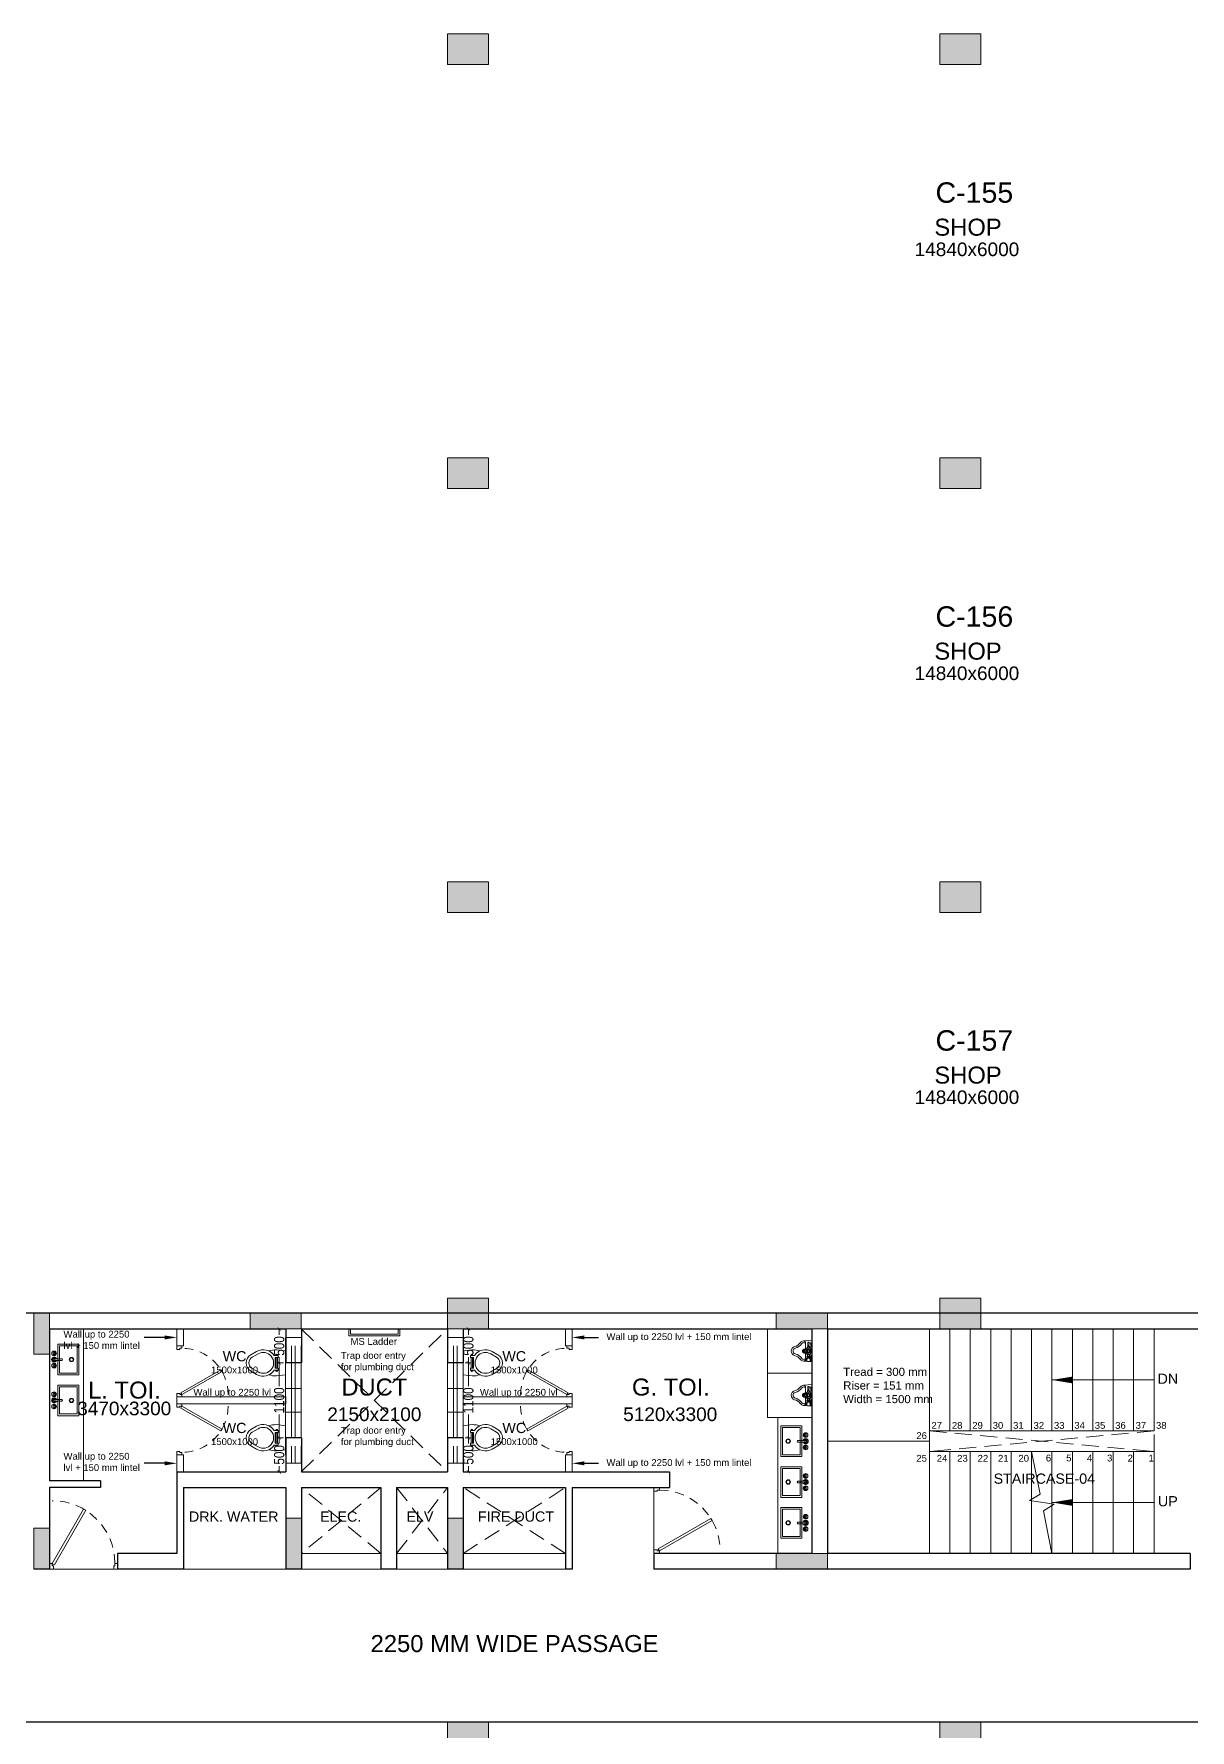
# Model space of a CAD drawing. Header units: metres. Extents: x 9819 to 10514, y 4405 to 4599.
# Drawn here: x 10019.01 to 10036, y 4549.44 to 4574.36 of the extents above; entities that cross this region are included whole.
import ezdxf
from ezdxf import colors
from ezdxf.entities.mleader import LeaderData, LeaderLine
from ezdxf.enums import TextEntityAlignment as Align
from ezdxf.math import Vec2, Vec3

# ---------------------------------------------------------------- set-up
doc = ezdxf.new("R2010")
doc.units = ezdxf.units.M
doc.header["$MEASUREMENT"] = 0
doc.header["$PDMODE"] = 35
doc.header["$PDSIZE"] = 0.3
doc.linetypes.add('DASHED2', pattern=[0.375, 0.25, -0.125])
doc.linetypes.add('HIDDEN', pattern=[0.375, 0.25, -0.125])
doc.layers.add('A_COL. NO', color=4, linetype='Continuous')
for name, color, linetype, lineweight in [('A_DIM (INT)', 8, 'Continuous', 5), ('A_DOOR-WIN', 23, 'Continuous', 9), ('A_DOTTED', 8, 'HIDDEN', 0), ('A_FURN', 43, 'Continuous', 9), ('A_GLAZE', 140, 'Continuous', 5), ('A_MS', 15, 'Continuous', 9), ('A_PLUMBING FIXTURES', 8, 'Continuous', 15), ('A_SHOP NO.', 113, 'Continuous', 5), ('A_SILL 0.09', 9, 'Continuous', 9), ('A_STAIRS', 21, 'Continuous', 9), ('A_TEXT', 7, 'Continuous', 5), ('A_WALL', 7, 'Continuous', 30), ('COLUMN-FINAL', 210, 'Continuous', 20), ('Doorline', 251, 'DASHED2', 13)]:
    doc.layers.add(name, color=color, linetype=linetype, lineweight=lineweight)
doc.layers.get('A_COL. NO').off()
doc.styles.add('A', font='ARIALN.TTF')
doc.styles.get("Standard").update_dxf_attribs({"font": 'arial.ttf'})
doc.dimstyles.new('DIM IN MM', dxfattribs={"dimtxt": 0.18, "dimasz": 0.075, "dimexe": 0.05, "dimexo": 0.05, "dimgap": 0.05, "dimtad": 0, "dimdec": 0, "dimlfac": 1000, "dimzin": 3, "dimdsep": 46, "dimtxsty": 'A', "dimblk1": 'ARCHTICK', "dimblk2": 'ARCHTICK', "dimsah": 1, "dimcen": 0, "dimclrd": 256, "dimclre": 256, "dimclrt": 256, "dimadec": 0, "dimazin": 0, "dimtfac": 1, "dimtdec": 0, "dimtofl": 0, "dimtmove": 1, "dimatfit": 3, "dimfxl": 1, "dimtolj": 1, "dimtzin": 0, "dimlwd": -1, "dimlwe": -1, "dimarcsym": 0})
doc.dimstyles.new('DIM IN MM SMALL', dxfattribs={"dimtxt": 0.15, "dimasz": 0.05, "dimexe": 0.03, "dimexo": 0.03, "dimgap": 0.03, "dimtad": 0, "dimdec": 0, "dimlfac": 1000, "dimzin": 3, "dimdsep": 46, "dimtxsty": 'A', "dimblk": 'ARCHTICK', "dimcen": 0, "dimclrd": 256, "dimclre": 256, "dimclrt": 256, "dimadec": 0, "dimazin": 0, "dimtfac": 1, "dimtdec": 0, "dimtofl": 0, "dimtmove": 1, "dimatfit": 3, "dimfxl": 1, "dimtolj": 1, "dimtzin": 0, "dimlwd": -1, "dimlwe": -1, "dimarcsym": 0})

# ---------------------------------------------------------------- blocks, each defined once
blk = doc.blocks.new('Typical shops Gr.')
at = {"layer": 'A_TEXT'}
for s, height, p in [('SHOP', 0.25, (22.837, -2.855)), ('14840x6000', 0.2, (22.821, -3.155))]:
    blk.add_text(s, height=height, dxfattribs=at).set_placement(p, align=Align.CENTER)
blk = doc.blocks.new('_ARCHTICK')
at = {"color": 0, "linetype": 'ByBlock', "const_width": 0.15}
blk.add_lwpolyline([(-0.5, -0.5), (0.5, 0.5)], dxfattribs=at)
blk = doc.blocks.new('D-900')
at = {"layer": 'A_DOOR-WIN'}
for points in [[(0.45, 0.794), (0.035, 0.075), (0.063, 0.059), (0.478, 0.778)], [(0, 0.075), (0, 0), (0.05, 0), (0.05, 0.043), (0.035, 0.043), (0.035, 0.075)], [(0.9, 0.075), (0.9, 0), (0.85, 0), (0.85, 0.043), (0.865, 0.043), (0.865, 0.075)]]:
    blk.add_lwpolyline(points, close=True, dxfattribs=at)
at = {"layer": 'Doorline', "ltscale": 0.5}
blk.add_arc((0.035, 0.075), 0.83, 0, 90, dxfattribs=at)
blk = doc.blocks.new('6P-BAMBI-flat-18')
at = {"ltscale": 0.5}
for p, q in [((0, 0.143), (0, 0.159)), ((0, 0.159), (0.123, 0.149)), ((0, 0.143), (0, 0.117)), ((0, -0.159), (0, 0.117)), ((0.006, 0.147), (0.023, 0.147)), ((0.006, 0.147), (0.006, 0.113)), ((0.006, 0.113), (0.023, 0.113)), ((0.008, 0.13), (0.021, 0.13)), ((0.014, 0.113), (0.014, 0.059)), ((0.023, 0.15), (0.023, 0.11)), ((0.023, 0.15), (0.025, 0.15)), ((0.023, 0.11), (0.028, 0.11)), ((0.025, 0.15), (0.025, 0.11)), ((0.071, 0.088), (0.026, 0.088)), ((0.026, 0.074), (0.026, 0.088)), ((0.071, 0.074), (0.026, 0.074)), ((0.026, 0.05), (0.026, 0.041)), ((0.026, 0.05), (0.07, 0.05)), ((0.028, 0.12), (0.028, 0.103)), ((0.028, 0.088), (0.028, 0.103)), ((0.028, 0.103), (0.069, 0.103)), ((0.033, 0.05), (0.033, 0.074)), ((0.048, 0.076), (0.048, 0.086)), ((0.064, 0.05), (0.064, 0.074)), ((0.068, 0.088), (0.068, 0.103)), ((0.069, 0.12), (0.069, 0.103)), ((0.069, 0.11), (0.08, 0.11)), ((0.07, 0.05), (0.07, 0.041)), ((0.071, 0.15), (0.08, 0.15)), ((0.071, 0.15), (0.071, 0.11)), ((0.071, 0.074), (0.071, 0.088)), ((0.08, 0.15), (0.08, 0.11)), ((0.086, 0.148), (0.08, 0.149)), ((0.08, 0.147), (0.09, 0.147)), ((0.08, 0.113), (0.09, 0.113)), ((0.082, 0.13), (0.088, 0.13)), ((0.09, 0.147), (0.09, 0.113)), ((0.09, 0.021), (0.09, 0.116)), ((0, -0.159), (0.123, -0.149)), ((0.014, -0.115), (0.014, -0.059)), ((0.027, -0.042), (0.027, -0.045)), ((0.037, -0.045), (0.027, -0.045)), ((0.033, -0.045), (0.033, -0.063)), ((0.033, -0.063), (0.035, -0.065)), ((0.063, -0.063), (0.033, -0.063)), ((0.061, -0.065), (0.035, -0.065)), ((0.039, -0.126), (0.041, -0.069)), ((0.039, -0.126), (0.041, -0.128)), ((0.039, -0.126), (0.057, -0.126)), ((0.041, -0.069), (0.055, -0.069)), ((0.041, -0.128), (0.055, -0.128)), ((0.057, -0.126), (0.055, -0.069)), ((0.057, -0.126), (0.055, -0.128)), ((0.059, -0.045), (0.069, -0.045)), ((0.063, -0.063), (0.061, -0.065)), ((0.063, -0.045), (0.063, -0.063)), ((0.069, -0.042), (0.069, -0.045)), ((0.09, -0.116), (0.09, -0.021))]:
    blk.add_line(p, q, dxfattribs=at)
blk.add_lwpolyline([(0.032, -0.009), (0.048, -0.018), (0.064, -0.009), (0.064, 0.009), (0.048, 0.018), (0.032, 0.009)], close=True)
for centre, radius in [((0.048, 0), 0.0469), ((0.048, 0), 0.03), ((0.048, 0), 0.029), ((0.048, 0), 0.019), ((0.048, 0), 0.016), ((0.105, 0.018), 0.004), ((0.105, 0), 0.004), ((0.118, 0.013), 0.004), ((0.123, 0), 0.004), ((0.105, -0.018), 0.004), ((0.118, -0.013), 0.004)]:
    blk.add_circle(centre, radius, dxfattribs=at)
for centre, radius, start, end in [((0.028, 0.138), 0.0223, 157.5879, 202.4121), ((0.028, 0.121), 0.0223, 157.5879, 202.4121), ((0.028, 0.059), 0.014, 180, 261.7868), ((0.001, 0.138), 0.0223, 337.5879, 22.4121), ((0.001, 0.121), 0.0223, 337.5879, 22.4121), ((0.048, 0.103), 0.0519, 63.7158, 116.2842), ((0.037, 0.059), 0.0295, 67.5879, 112.4121), ((0.037, 0.103), 0.0295, 247.5879, 292.4121), ((0.043, 0.02), 0.0304, 97.8129, 124.2621), ((0.059, 0.059), 0.0295, 67.5879, 112.4121), ((0.059, 0.103), 0.0295, 247.5879, 292.4121), ((0.053, 0.02), 0.0304, 55.7379, 82.1871), ((0.102, 0.138), 0.0223, 157.5879, 202.4121), ((0.102, 0.121), 0.0223, 157.5879, 202.4121), ((0.159, 0.11), 0.0773, 171.3259, 171.3813), ((0.068, 0.138), 0.0223, 337.5879, 22.4121), ((0.068, 0.121), 0.0223, 337.5879, 22.4121), ((0.124, 0.115), 0.0341, 91.4853, 177.6343), ((0.1, 0.119), 0.0185, 116.9779, 124.4727), ((0.119, 0.095), 0.0293, 29.0945, 168.479), ((0.105, 0), 0.03, 240, 120), ((0.105, 0), 0.025, 233.1301, 126.8699), ((0.092, 0.013), 0.004, 295.9057, 96.1735), ((0.118, 0.095), 0.0538, 31.6584, 84.8116), ((0.295, 0.223), 0.189, 217.0065, 254.7999), ((0.297, 0.227), 0.168, 217.9141, 254.9362), ((0.232, 0), 0.043, 0, 71.887), ((0.232, 0), 0.068, 0, 71.887), ((0.028, -0.059), 0.014, 94.096, 180), ((0.022, -0.115), 0.008, 180, 270), ((0.038, -0.018), 0.0275, 247.5879, 267.8858), ((0.046, -0.064), 0.00754, 193.7683, 230.2425), ((0.05, -0.064), 0.00754, 309.7575, 346.2317), ((0.059, -0.018), 0.0275, 272.1142, 292.4121), ((0.119, -0.095), 0.0293, 191.521, 330.9055), ((0.124, -0.115), 0.0341, 182.3657, 268.5147), ((0.092, -0.013), 0.004, 263.8265, 64.0943), ((0.118, -0.095), 0.0538, 275.1884, 328.3416), ((0.295, -0.223), 0.189, 105.2001, 142.9935), ((0.297, -0.227), 0.168, 105.0638, 142.0859), ((0.232, 0), 0.043, 288.113, 0), ((0.232, 0), 0.068, 288.113, 0)]:
    blk.add_arc(centre, radius, start, end, dxfattribs=at)
blk = doc.blocks.new('S7-flat-32')
at = {"ltscale": 0.5}
for p, q in [((5388.851, -19005.32), (5388.851, -19004.87)), ((5388.851, -19004.87), (5389.16, -19004.87)), ((5388.851, -19005.32), (5388.851, -19004.87)), ((5388.851, -19004.87), (5389.16, -19004.87)), ((5388.876, -19005.295), (5388.876, -19004.895)), ((5388.876, -19004.895), (5389.135, -19004.895)), ((5388.876, -19005.295), (5388.876, -19004.895)), ((5388.876, -19004.895), (5389.135, -19004.895)), ((5389.135, -19004.895), (5389.135, -19005.295)), ((5389.135, -19004.895), (5389.135, -19005.295)), ((5389.16, -19004.87), (5389.16, -19005.32)), ((5389.16, -19004.87), (5389.16, -19005.32)), ((5389.203, -19005.001), (5389.196, -19005.001)), ((5389.203, -19005.001), (5389.196, -19005.001)), ((5389.203, -19005.008), (5389.196, -19005.008)), ((5389.203, -19005.008), (5389.196, -19005.008)), ((5389.212, -19004.993), (5389.212, -19004.986)), ((5389.212, -19004.993), (5389.212, -19004.986)), ((5389.212, -19005.017), (5389.212, -19005.023)), ((5389.212, -19005.017), (5389.212, -19005.023)), ((5389.218, -19004.992), (5389.218, -19004.986)), ((5389.218, -19004.992), (5389.218, -19004.986)), ((5389.218, -19005.016), (5389.218, -19005.023)), ((5389.218, -19005.016), (5389.218, -19005.023)), ((5389.135, -19005.295), (5388.876, -19005.295)), ((5389.135, -19005.295), (5388.876, -19005.295)), ((5389.194, -19005.083), (5389.103, -19005.083)), ((5389.194, -19005.083), (5389.103, -19005.083)), ((5389.103, -19005.108), (5389.194, -19005.108)), ((5389.103, -19005.108), (5389.194, -19005.108)), ((5389.203, -19005.183), (5389.196, -19005.183)), ((5389.203, -19005.183), (5389.196, -19005.183)), ((5389.203, -19005.189), (5389.196, -19005.189)), ((5389.203, -19005.189), (5389.196, -19005.189)), ((5389.212, -19005.174), (5389.212, -19005.167)), ((5389.212, -19005.174), (5389.212, -19005.167)), ((5389.212, -19005.198), (5389.212, -19005.205)), ((5389.212, -19005.198), (5389.212, -19005.205)), ((5389.218, -19005.174), (5389.218, -19005.167)), ((5389.218, -19005.174), (5389.218, -19005.167)), ((5389.218, -19005.198), (5389.218, -19005.205)), ((5389.218, -19005.198), (5389.218, -19005.205)), ((5389.16, -19005.32), (5388.851, -19005.32)), ((5389.16, -19005.32), (5388.851, -19005.32))]:
    blk.add_line(p, q, dxfattribs=at)
for centre, radius in [((5388.959, -19005.095), 0.0326), ((5388.959, -19005.095), 0.0326), ((5389.215, -19005.005), 0.0344), ((5389.215, -19005.005), 0.0344), ((5389.19, -19005.005), 0.00699), ((5389.19, -19005.005), 0.00699), ((5389.215, -19005.005), 0.0125), ((5389.215, -19005.005), 0.0125), ((5389.215, -19004.98), 0.00699), ((5389.215, -19004.98), 0.00699), ((5389.215, -19005.03), 0.00699), ((5389.215, -19005.03), 0.00699), ((5388.959, -19005.095), 0.025), ((5388.959, -19005.095), 0.025), ((5389.215, -19005.186), 0.0344), ((5389.215, -19005.186), 0.0344), ((5389.19, -19005.186), 0.00699), ((5389.19, -19005.186), 0.00699), ((5389.215, -19005.095), 0.0125), ((5389.215, -19005.095), 0.0125), ((5389.215, -19005.186), 0.0125), ((5389.215, -19005.186), 0.0125), ((5389.215, -19005.161), 0.00699), ((5389.215, -19005.161), 0.00699), ((5389.215, -19005.211), 0.00699), ((5389.215, -19005.211), 0.00699)]:
    blk.add_circle(centre, radius, dxfattribs=at)
for centre, radius, start, end in [((5389.215, -19005.095), 0.0375, 199.6514, 160.3603), ((5389.215, -19005.095), 0.0375, 199.6514, 160.3603), ((5389.215, -19005.005), 0.025, 106.2342, 163.9047), ((5389.215, -19005.005), 0.025, 106.2342, 163.9047), ((5389.215, -19005.005), 0.025, 196.12, 254.0884), ((5389.215, -19005.005), 0.025, 196.12, 254.0884), ((5389.103, -19005.095), 0.0125, 90, 270), ((5389.103, -19005.095), 0.0125, 90, 270), ((5389.215, -19005.186), 0.025, 106.4413, 164.0789), ((5389.215, -19005.186), 0.025, 106.4413, 164.0789), ((5389.215, -19005.186), 0.025, 195.2407, 254.2093), ((5389.215, -19005.186), 0.025, 195.2407, 254.2093), ((5389.215, -19005.095), 0.025, 210.3431, 149.7554), ((5389.215, -19005.095), 0.025, 210.3431, 149.7554)]:
    blk.add_arc(centre, radius, start, end, dxfattribs=at)
blk = doc.blocks.new('D 750')
at = {"layer": 'A_DOOR-WIN'}
for points in [[(-0.372, 0.665), (-0.035, 0.075), (-0.063, 0.059), (-0.4, 0.649)], [(-0.75, 0.075), (-0.75, 0), (-0.7, 0), (-0.7, 0.043), (-0.715, 0.043), (-0.715, 0.075)], [(0, 0.075), (0, 0), (-0.05, 0), (-0.05, 0.043), (-0.035, 0.043), (-0.035, 0.075)]]:
    blk.add_lwpolyline(points, close=True, dxfattribs=at)
at = {"layer": 'Doorline', "ltscale": 0.5}
blk.add_arc((-0.035, 0.075), 0.68, 90, 180, dxfattribs=at)
blk = doc.blocks.new('S6-flat-17')
for points in [[(-5389.254, -19005.94), (-5389.254, -19006.294), (-5389.12, -19006.308, 0.073039), (-5389.008, -19006.292, -0.137864), (-5389.088, -19006.223), (-5389.114, -19006.223), (-5389.114, -19006.228), (-5389.111, -19006.228, -1), (-5389.139, -19006.228), (-5389.136, -19006.228), (-5389.136, -19006.223), (-5389.147, -19006.223), (-5389.147, -19006.195), (-5389.136, -19006.195), (-5389.136, -19006.038), (-5389.147, -19006.038), (-5389.147, -19006.01), (-5389.136, -19006.01), (-5389.136, -19006.004), (-5389.139, -19006.004, -1), (-5389.111, -19006.004), (-5389.114, -19006.004), (-5389.114, -19006.01), (-5389.088, -19006.01, -0.137864), (-5389.008, -19005.941, 0.073039), (-5389.12, -19005.924)], [(-5389.088, -19006.01), (-5389.147, -19006.01), (-5389.147, -19006.038), (-5389.103, -19006.038), (-5389.103, -19006.195), (-5389.147, -19006.195), (-5389.147, -19006.223), (-5389.088, -19006.223, 0.397822), (-5388.828, -19006.285), (-5388.744, -19006.237, 0.57735), (-5388.744, -19005.996), (-5388.828, -19005.948, 0.397822)], [(-5389.139, -19006.004), (-5389.136, -19006.004), (-5389.111, -19006.004, 1)], [(-5388.849, -19006.249), (-5388.765, -19006.201, 0.57735), (-5388.765, -19006.032), (-5388.849, -19005.984, 1.732051)], [(-5389.139, -19006.228, 1), (-5389.111, -19006.228), (-5389.114, -19006.228)]]:
    blk.add_lwpolyline(points, format="xyb", close=True)
blk.add_lwpolyline([(-5389.136, -19006.038), (-5389.136, -19006.195), (-5389.114, -19006.195), (-5389.114, -19006.038)], close=True)
blk = doc.blocks.new('*D440')
at = {"layer": 'A_DIM (INT)', "transparency": 16777216}
for p, q in [((10022.681, 4555.334), (10022.588, 4555.334)), ((10022.618, 4555.334), (10022.618, 4555.25)), ((10022.681, 4554.834), (10022.588, 4554.834)), ((10022.618, 4554.834), (10022.618, 4554.919))]:
    blk.add_line(p, q, dxfattribs=at)
at = {"layer": 'Defpoints', "color": 0, "transparency": 16777216}
for p in [(10022.711, 4555.334), (10022.618, 4554.834), (10022.711, 4554.834)]:
    blk.add_point(p, dxfattribs=at)
at = {"layer": 'A_DIM (INT)', "transparency": 16777216, "xscale": 0.05, "yscale": 0.05, "zscale": 0.05}
for p, rotation in [((10022.618, 4555.334), 90), ((10022.618, 4554.834), 270)]:
    blk.add_blockref('_ARCHTICK', p, dxfattribs=dict(at, rotation=rotation))
at = {"layer": 'A_DIM (INT)', "transparency": 16777216, "insert": (10022.618, 4555.084), "char_height": 0.15, "attachment_point": 5, "rotation": 90, "style": 'A'}
blk.add_mtext('\\A1;500', dxfattribs=at)
blk = doc.blocks.new('*D441')
at = {"layer": 'A_DIM (INT)', "transparency": 16777216}
for p, q in [((10022.681, 4553.734), (10022.588, 4553.734)), ((10022.618, 4553.734), (10022.618, 4553.65)), ((10022.618, 4553.234), (10022.618, 4553.319)), ((10022.681, 4553.234), (10022.588, 4553.234))]:
    blk.add_line(p, q, dxfattribs=at)
at = {"layer": 'Defpoints', "color": 0, "transparency": 16777216}
for p in [(10022.618, 4553.734), (10022.711, 4553.734), (10022.711, 4553.234)]:
    blk.add_point(p, dxfattribs=at)
at = {"layer": 'A_DIM (INT)', "transparency": 16777216, "xscale": 0.05, "yscale": 0.05, "zscale": 0.05}
for p, rotation in [((10022.618, 4553.734), 90), ((10022.618, 4553.234), 270)]:
    blk.add_blockref('_ARCHTICK', p, dxfattribs=dict(at, rotation=rotation))
at = {"layer": 'A_DIM (INT)', "transparency": 16777216, "insert": (10022.618, 4553.484), "char_height": 0.15, "attachment_point": 5, "rotation": 90, "style": 'A'}
blk.add_mtext('\\A1;500', dxfattribs=at)
blk = doc.blocks.new('*D442')
at = {"layer": 'A_DIM (INT)', "transparency": 16777216}
for p, q in [((10025.351, 4553.734), (10025.428, 4553.734)), ((10025.398, 4553.734), (10025.398, 4553.65)), ((10025.398, 4553.234), (10025.398, 4553.319)), ((10025.351, 4553.234), (10025.428, 4553.234))]:
    blk.add_line(p, q, dxfattribs=at)
at = {"layer": 'Defpoints', "color": 0, "transparency": 16777216}
for p in [(10025.321, 4553.734), (10025.398, 4553.734), (10025.321, 4553.234)]:
    blk.add_point(p, dxfattribs=at)
at = {"layer": 'A_DIM (INT)', "transparency": 16777216, "xscale": 0.05, "yscale": 0.05, "zscale": 0.05}
for p, rotation in [((10025.398, 4553.734), 90), ((10025.398, 4553.234), 270)]:
    blk.add_blockref('_ARCHTICK', p, dxfattribs=dict(at, rotation=rotation))
at = {"layer": 'A_DIM (INT)', "transparency": 16777216, "insert": (10025.398, 4553.484), "char_height": 0.15, "attachment_point": 5, "rotation": 90, "style": 'A'}
blk.add_mtext('\\A1;500', dxfattribs=at)
blk = doc.blocks.new('*D443')
at = {"layer": 'A_DIM (INT)', "transparency": 16777216}
for p, q in [((10025.351, 4555.334), (10025.428, 4555.334)), ((10025.398, 4555.334), (10025.398, 4555.25)), ((10025.351, 4554.834), (10025.428, 4554.834)), ((10025.398, 4554.834), (10025.398, 4554.919))]:
    blk.add_line(p, q, dxfattribs=at)
at = {"layer": 'Defpoints', "color": 0, "transparency": 16777216}
for p in [(10025.321, 4555.334), (10025.321, 4554.834), (10025.398, 4554.834)]:
    blk.add_point(p, dxfattribs=at)
at = {"layer": 'A_DIM (INT)', "transparency": 16777216, "xscale": 0.05, "yscale": 0.05, "zscale": 0.05}
for p, rotation in [((10025.398, 4555.334), 90), ((10025.398, 4554.834), 270)]:
    blk.add_blockref('_ARCHTICK', p, dxfattribs=dict(at, rotation=rotation))
at = {"layer": 'A_DIM (INT)', "transparency": 16777216, "insert": (10025.398, 4555.084), "char_height": 0.15, "attachment_point": 5, "rotation": 90, "style": 'A'}
blk.add_mtext('\\A1;500', dxfattribs=at)
blk = doc.blocks.new('*D444')
at = {"layer": 'A_DIM (INT)', "transparency": 16777216}
for p, q in [((10025.351, 4554.834), (10025.428, 4554.834)), ((10025.398, 4554.834), (10025.398, 4554.492)), ((10025.398, 4553.734), (10025.398, 4554.077)), ((10025.351, 4553.734), (10025.428, 4553.734))]:
    blk.add_line(p, q, dxfattribs=at)
at = {"layer": 'Defpoints', "color": 0, "transparency": 16777216}
for p in [(10025.321, 4554.834), (10025.321, 4553.734), (10025.398, 4553.734)]:
    blk.add_point(p, dxfattribs=at)
at = {"layer": 'A_DIM (INT)', "transparency": 16777216, "xscale": 0.05, "yscale": 0.05, "zscale": 0.05}
for p, rotation in [((10025.398, 4554.834), 90), ((10025.398, 4553.734), 270)]:
    blk.add_blockref('_ARCHTICK', p, dxfattribs=dict(at, rotation=rotation))
at = {"layer": 'A_DIM (INT)', "transparency": 16777216, "insert": (10025.398, 4554.284), "char_height": 0.15, "attachment_point": 5, "rotation": 90, "style": 'A'}
blk.add_mtext('\\A1;1100', dxfattribs=at)
blk = doc.blocks.new('*D445')
at = {"layer": 'A_DIM (INT)', "transparency": 16777216}
for p, q in [((10022.681, 4554.834), (10022.588, 4554.834)), ((10022.618, 4554.834), (10022.618, 4554.492)), ((10022.618, 4553.734), (10022.618, 4554.077)), ((10022.681, 4553.734), (10022.588, 4553.734))]:
    blk.add_line(p, q, dxfattribs=at)
at = {"layer": 'Defpoints', "color": 0, "transparency": 16777216}
for p in [(10022.618, 4554.834), (10022.711, 4554.834), (10022.711, 4553.734)]:
    blk.add_point(p, dxfattribs=at)
at = {"layer": 'A_DIM (INT)', "transparency": 16777216, "xscale": 0.05, "yscale": 0.05, "zscale": 0.05}
for p, rotation in [((10022.618, 4554.834), 90), ((10022.618, 4553.734), 270)]:
    blk.add_blockref('_ARCHTICK', p, dxfattribs=dict(at, rotation=rotation))
at = {"layer": 'A_DIM (INT)', "transparency": 16777216, "insert": (10022.618, 4554.284), "char_height": 0.15, "attachment_point": 5, "rotation": 90, "style": 'A'}
blk.add_mtext('\\A1;1100', dxfattribs=at)
blk = doc.blocks.new('Wing C Columns')
at = {"layer": 'COLUMN-FINAL'}
for color, points in [(3, [(15.44, -12.35), (15.44, -12.8), (14.84, -12.8), (14.84, -12.35)]), (3, [(22.675, -12.35), (22.675, -12.8), (22.075, -12.8), (22.075, -12.35)]), (3, [(15.44, -18.58), (15.44, -19.03), (14.84, -19.03), (14.84, -18.58)]), (3, [(22.675, -18.58), (22.675, -19.03), (22.075, -19.03), (22.075, -18.58)]), (3, [(15.44, -24.81), (15.44, -25.26), (14.84, -25.26), (14.84, -24.81)]), (3, [(22.675, -24.81), (22.675, -25.26), (22.075, -25.26), (22.075, -24.81)]), (3, [(15.44, -30.93), (15.44, -31.38), (14.84, -31.38), (14.84, -30.93)]), (1, [(22.675, -30.93), (22.675, -31.38), (22.075, -31.38), (22.075, -30.93)]), (3, [(15.44, -37.16), (15.44, -37.61), (14.84, -37.61), (14.84, -37.16)]), (1, [(22.675, -37.16), (22.675, -37.61), (22.075, -37.61), (22.075, -37.16)])]:
    blk.add_hatch(color=color, dxfattribs=at).paths.add_polyline_path(points)
h = blk.add_hatch(color=190, dxfattribs=at)
h.dxf.hatch_style = 1
h.paths.add_polyline_path([(8.99, -31.75), (8.76, -31.75), (8.76, -31.15), (8.99, -31.15)])
h = blk.add_hatch(color=86, dxfattribs=at)
h.dxf.hatch_style = 1
h.paths.add_polyline_path([(11.938, -31.378), (11.938, -31.148), (12.688, -31.148), (12.688, -31.378)])
h = blk.add_hatch(color=30, dxfattribs=at)
h.dxf.hatch_style = 1
h.paths.add_polyline_path([(20.42, -31.15), (20.42, -31.38), (19.67, -31.38), (19.67, -31.15)])
h = blk.add_hatch(color=190, dxfattribs=at)
h.dxf.hatch_style = 1
h.paths.add_polyline_path([(8.99, -34.91), (8.76, -34.91), (8.76, -34.31), (8.99, -34.31)])
h = blk.add_hatch(color=86, dxfattribs=at)
h.dxf.hatch_style = 1
h.paths.add_polyline_path([(12.69, -34.91), (12.46, -34.91), (12.46, -34.16), (12.69, -34.16)])
h = blk.add_hatch(color=11, dxfattribs=at)
h.dxf.hatch_style = 1
h.paths.add_polyline_path([(15.07, -34.91), (14.84, -34.91), (14.84, -34.16), (15.07, -34.16)])
h = blk.add_hatch(color=30, dxfattribs=at)
h.dxf.hatch_style = 1
h.paths.add_polyline_path([(20.42, -34.68), (20.42, -34.91), (19.67, -34.91), (19.67, -34.68)])
at = {"layer": 'COLUMN-FINAL', "color": 3}
for points in [[(15.44, -12.35), (15.44, -12.8), (14.84, -12.8), (14.84, -12.35)], [(22.675, -12.35), (22.675, -12.8), (22.075, -12.8), (22.075, -12.35)], [(15.44, -18.58), (15.44, -19.03), (14.84, -19.03), (14.84, -18.58)], [(22.675, -18.58), (22.675, -19.03), (22.075, -19.03), (22.075, -18.58)], [(15.44, -24.81), (15.44, -25.26), (14.84, -25.26), (14.84, -24.81)], [(22.675, -24.81), (22.675, -25.26), (22.075, -25.26), (22.075, -24.81)], [(15.44, -30.93), (15.44, -31.38), (14.84, -31.38), (14.84, -30.93)], [(15.44, -37.16), (15.44, -37.61), (14.84, -37.61), (14.84, -37.16)]]:
    blk.add_lwpolyline(points, close=True, dxfattribs=at)
at = {"layer": 'COLUMN-FINAL', "color": 190}
for points in [[(8.99, -31.75), (8.76, -31.75), (8.76, -31.15), (8.99, -31.15)], [(8.99, -34.91), (8.76, -34.91), (8.76, -34.31), (8.99, -34.31)]]:
    blk.add_lwpolyline(points, close=True, dxfattribs=at)
at = {"layer": 'COLUMN-FINAL', "color": 86}
for points in [[(11.938, -31.378), (11.938, -31.148), (12.688, -31.148), (12.688, -31.378)], [(12.69, -34.91), (12.46, -34.91), (12.46, -34.16), (12.69, -34.16)]]:
    blk.add_lwpolyline(points, close=True, dxfattribs=at)
at = {"layer": 'COLUMN-FINAL', "color": 30}
for points in [[(20.42, -31.15), (20.42, -31.38), (19.67, -31.38), (19.67, -31.15)], [(20.42, -34.68), (20.42, -34.91), (19.67, -34.91), (19.67, -34.68)]]:
    blk.add_lwpolyline(points, close=True, dxfattribs=at)
at = {"layer": 'COLUMN-FINAL', "color": 1}
for points in [[(22.675, -30.93), (22.675, -31.38), (22.075, -31.38), (22.075, -30.93)], [(22.675, -37.16), (22.675, -37.61), (22.075, -37.61), (22.075, -37.16)]]:
    blk.add_lwpolyline(points, close=True, dxfattribs=at)
at = {"layer": 'COLUMN-FINAL', "color": 11}
blk.add_lwpolyline([(15.07, -34.91), (14.84, -34.91), (14.84, -34.16), (15.07, -34.16)], close=True, dxfattribs=at)
blk = doc.blocks.new('WING-C REVISED COLU.')
blk.add_blockref('Wing C Columns', (5452.425, -8729.918))

msp = doc.modelspace()

# ---------------------------------------------------------------- linework, layer by layer
at = {"layer": 'A_DOTTED'}
for p, q in [((10022.9409, 4555.3344), (10025.0909, 4553.2344)), ((10022.9409, 4553.2344), (10025.0909, 4555.3344)), ((10035.4734, 4553.8344), (10032.1734, 4553.5344)), ((10032.1734, 4553.8344), (10035.4734, 4553.5344)), ((10035.4734, 4553.5344), (10035.4734, 4553.8344)), ((10024.1134, 4553.0044), (10022.9434, 4552.0344)), ((10024.1134, 4552.0344), (10022.9434, 4553.0044)), ((10024.3434, 4553.0044), (10025.0934, 4552.0344)), ((10024.3434, 4552.0344), (10025.0934, 4553.0044)), ((10026.8234, 4552.0344), (10025.3234, 4553.0044)), ((10025.3234, 4552.0344), (10026.8234, 4553.0044))]:
    msp.add_line(p, q, dxfattribs=at)
at = {"layer": 'A_FURN', "linetype": 'DASHED2'}
for p, q in [((10022.8009, 4554.4594), (10022.8009, 4555.2094)), ((10022.8509, 4554.4594), (10022.8509, 4555.2094)), ((10025.1809, 4554.4594), (10025.1809, 4555.2094)), ((10025.2309, 4554.4594), (10025.2309, 4555.2094)), ((10022.8009, 4553.3594), (10022.8009, 4554.1094)), ((10022.8509, 4553.3594), (10022.8509, 4554.1094)), ((10025.1809, 4553.3594), (10025.1809, 4554.1094)), ((10025.2309, 4553.3594), (10025.2309, 4554.1094))]:
    msp.add_line(p, q, dxfattribs=at)
at = {"layer": 'A_GLAZE'}
for p, q in [((10022.8009, 4553.7344), (10022.8009, 4554.8344)), ((10022.8509, 4553.7344), (10022.8509, 4554.8344)), ((10025.1809, 4553.7344), (10025.1809, 4554.8344)), ((10025.2309, 4553.7344), (10025.2309, 4554.8344))]:
    msp.add_line(p, q, dxfattribs=at)
at = {"layer": 'A_MS'}
msp.add_lwpolyline([(10023.6659, 4555.3344), (10023.6659, 4555.2594), (10024.3659, 4555.2594), (10024.3659, 4555.3344), (10024.3909, 4555.3344), (10024.3909, 4555.2344), (10023.6409, 4555.2344), (10023.6409, 4555.3344)], close=True, dxfattribs=at)
at = {"layer": 'A_PLUMBING FIXTURES', "ltscale": 0.5}
msp.add_line((10019.7434, 4555.3344), (10019.7434, 4553.1044), dxfattribs=at)
at = {"layer": 'A_PLUMBING FIXTURES'}
msp.add_line((10029.9434, 4554.0344), (10029.9434, 4552.0344), dxfattribs=at)
for points in [[(10030.4434, 4555.3344), (10029.7934, 4555.3344), (10029.7934, 4554.6844), (10030.4434, 4554.6844)], [(10030.4434, 4554.6844), (10029.7934, 4554.6844), (10029.7934, 4554.0344), (10030.4434, 4554.0344)]]:
    msp.add_lwpolyline(points, close=True, dxfattribs=at)
at = {"layer": 'A_SILL 0.09'}
for p, q in [((10022.7109, 4554.8344), (10022.7109, 4553.7344)), ((10022.9409, 4553.7344), (10022.9409, 4554.8344)), ((10025.0909, 4553.7344), (10025.0909, 4554.8344)), ((10025.3209, 4554.8344), (10025.3209, 4553.7344)), ((10028.1234, 4552.0344), (10028.1234, 4553.0044)), ((10020.2434, 4551.8044), (10019.2434, 4551.8044)), ((10022.7134, 4551.8044), (10021.2134, 4551.8044)), ((10024.1134, 4552.0344), (10022.9434, 4552.0344)), ((10024.1134, 4551.8044), (10022.9434, 4551.8044)), ((10025.0934, 4552.0344), (10024.3434, 4552.0344)), ((10025.0934, 4551.8044), (10024.3434, 4551.8044)), ((10026.8234, 4552.0344), (10025.3234, 4552.0344)), ((10026.8234, 4551.8044), (10025.3234, 4551.8044))]:
    msp.add_line(p, q, dxfattribs=at)
at = {"layer": 'A_SILL 0.09', "linetype": 'DASHED2'}
for points in [[(10022.7109, 4555.2094), (10022.7109, 4554.4594), (10022.9409, 4554.4594), (10022.9409, 4555.2094)], [(10025.3209, 4554.4594), (10025.3209, 4555.2094), (10025.0909, 4555.2094), (10025.0909, 4554.4594)], [(10022.7109, 4554.1094), (10022.7109, 4553.3594), (10022.9409, 4553.3594), (10022.9409, 4554.1094)], [(10025.3209, 4553.3594), (10025.3209, 4554.1094), (10025.0909, 4554.1094), (10025.0909, 4553.3594)]]:
    msp.add_lwpolyline(points, close=True, dxfattribs=at)
at = {"layer": 'A_STAIRS'}
for p, q in [((10032.1734, 4553.8344), (10032.1734, 4555.3344)), ((10032.4734, 4553.8344), (10032.4734, 4555.3344)), ((10032.7734, 4553.8344), (10032.7734, 4555.3344)), ((10033.0734, 4553.8344), (10033.0734, 4555.3344)), ((10033.3734, 4553.8344), (10033.3734, 4555.3344)), ((10033.6734, 4553.8344), (10033.6734, 4555.3344)), ((10033.9734, 4553.8344), (10033.9734, 4555.3344)), ((10034.2734, 4553.8344), (10034.2734, 4555.3344)), ((10034.5734, 4553.8344), (10034.5734, 4555.3344)), ((10034.8734, 4553.8344), (10034.8734, 4555.3344)), ((10035.1734, 4553.8344), (10035.1734, 4555.3344)), ((10035.4734, 4553.8344), (10035.4734, 4555.3344)), ((10032.1734, 4553.8344), (10032.1734, 4553.5344)), ((10032.1734, 4553.8344), (10035.4734, 4553.8344)), ((10032.1734, 4553.6844), (10030.6734, 4553.6844)), ((10032.1734, 4553.5344), (10035.4734, 4553.5344)), ((10032.1734, 4553.5344), (10032.1734, 4552.0344)), ((10032.4734, 4553.5344), (10032.4734, 4552.0344)), ((10032.7734, 4553.5344), (10032.7734, 4552.0344)), ((10033.0734, 4553.5344), (10033.0734, 4552.0344)), ((10033.3734, 4553.5344), (10033.3734, 4552.0344)), ((10033.6734, 4553.5344), (10033.6734, 4552.0344)), ((10033.9734, 4553.5344), (10033.9734, 4552.0344)), ((10034.2734, 4553.5344), (10034.2734, 4552.0344)), ((10034.5734, 4553.5344), (10034.5734, 4552.0344)), ((10034.8734, 4553.5344), (10034.8734, 4552.0344)), ((10035.1734, 4553.5344), (10035.1734, 4552.0344)), ((10035.4734, 4553.5344), (10035.4734, 4552.0344))]:
    msp.add_line(p, q, dxfattribs=at)
at = {"layer": 'A_STAIRS', "linetype": 'Continuous'}
msp.add_lwpolyline([(10033.6734, 4553.5344), (10033.7988, 4552.907), (10033.6427, 4552.8121), (10034.004, 4552.7568), (10033.8479, 4552.6619), (10033.9734, 4552.0344)], dxfattribs=at)
at = {"layer": 'A_WALL'}
for p, q in [((10039.9334, 4555.5644), (10010.4834, 4555.5644)), ((10019.2434, 4555.3344), (10022.7134, 4555.3344)), ((10019.2434, 4555.3344), (10019.2434, 4553.1044)), ((10022.7134, 4555.3344), (10022.7134, 4554.8344)), ((10022.9434, 4555.3344), (10025.0934, 4555.3344)), ((10022.9434, 4555.3344), (10022.9434, 4554.8344)), ((10025.0934, 4555.3344), (10025.0934, 4554.8344)), ((10025.3234, 4555.3344), (10030.4434, 4555.3344)), ((10025.3234, 4555.3344), (10025.3234, 4554.8344)), ((10030.4434, 4555.3344), (10030.4434, 4552.0344)), ((10030.6734, 4555.3344), (10037.2034, 4555.3344)), ((10030.6734, 4555.3344), (10030.6734, 4552.0344)), ((10022.9434, 4554.8344), (10022.7134, 4554.8344)), ((10025.3234, 4554.8344), (10025.0934, 4554.8344)), ((10022.7134, 4553.7344), (10022.7134, 4553.2344)), ((10022.9434, 4553.7344), (10022.7134, 4553.7344)), ((10022.9434, 4553.7344), (10022.9434, 4553.2344)), ((10025.0934, 4553.7344), (10025.0934, 4553.2344)), ((10025.3234, 4553.7344), (10025.0934, 4553.7344)), ((10025.3234, 4553.7344), (10025.3234, 4553.2344)), ((10019.9934, 4553.1044), (10019.2434, 4553.1044)), ((10019.9934, 4553.1044), (10019.9934, 4553.0044)), ((10021.1134, 4553.2344), (10022.7134, 4553.2344)), ((10021.1134, 4553.2344), (10021.1134, 4552.0344)), ((10022.9434, 4553.2344), (10025.0934, 4553.2344)), ((10025.3234, 4553.2344), (10028.3534, 4553.2344)), ((10028.3534, 4553.2344), (10028.3534, 4553.0044)), ((10019.2434, 4553.0044), (10019.2434, 4551.8044)), ((10019.9934, 4553.0044), (10019.2434, 4553.0044)), ((10021.2134, 4553.0044), (10022.7134, 4553.0044)), ((10021.2134, 4553.0044), (10021.2134, 4551.8044)), ((10022.7134, 4553.0044), (10022.7134, 4551.8044)), ((10022.9434, 4553.0044), (10024.1134, 4553.0044)), ((10022.9434, 4553.0044), (10022.9434, 4551.8044)), ((10024.1134, 4553.0044), (10024.1134, 4551.8044)), ((10024.3434, 4553.0044), (10025.0934, 4553.0044)), ((10024.3434, 4553.0044), (10024.3434, 4551.8044)), ((10025.0934, 4553.0044), (10025.0934, 4551.8044)), ((10025.3234, 4553.0044), (10026.8234, 4553.0044)), ((10025.3234, 4553.0044), (10025.3234, 4551.8044)), ((10026.8234, 4553.0044), (10026.8234, 4551.8044)), ((10026.9234, 4553.0044), (10028.3534, 4553.0044)), ((10026.9234, 4553.0044), (10026.9234, 4551.8044)), ((10019.2434, 4551.8044), (10019.0134, 4551.8044)), ((10021.1134, 4552.0344), (10020.2434, 4552.0344)), ((10020.2434, 4552.0344), (10020.2434, 4551.8044)), ((10021.2134, 4551.8044), (10020.2434, 4551.8044)), ((10022.9434, 4551.8044), (10022.7134, 4551.8044)), ((10024.3434, 4551.8044), (10024.1134, 4551.8044)), ((10025.3234, 4551.8044), (10025.0934, 4551.8044)), ((10026.9234, 4551.8044), (10026.8234, 4551.8044)), ((10030.4434, 4552.0344), (10028.1234, 4552.0344)), ((10028.1234, 4552.0344), (10028.1234, 4551.8044)), ((10036.0034, 4551.8044), (10028.1234, 4551.8044)), ((10036.0034, 4552.0344), (10030.6734, 4552.0344)), ((10036.0034, 4552.0344), (10036.0034, 4551.8044)), ((10040.5134, 4549.5544), (10009.9034, 4549.5544))]:
    msp.add_line(p, q, dxfattribs=at)
at = {"layer": 'A_WALL', "lineweight": 20}
for points in [[(10021.1134, 4555.0844), (10021.1134, 4555.3344), (10021.2134, 4555.3344), (10021.2134, 4555.0844)], [(10026.9234, 4555.0844), (10026.9234, 4555.3344), (10026.8234, 4555.3344), (10026.8234, 4555.0844)], [(10022.7134, 4554.3344), (10022.7134, 4554.2344), (10021.1134, 4554.2344), (10021.1134, 4554.3344)], [(10025.3234, 4554.3344), (10025.3234, 4554.2344), (10026.9234, 4554.2344), (10026.9234, 4554.3344)], [(10021.1134, 4553.4844), (10021.1134, 4553.2344), (10021.2134, 4553.2344), (10021.2134, 4553.4844)], [(10026.9234, 4553.4844), (10026.9234, 4553.2344), (10026.8234, 4553.2344), (10026.8234, 4553.4844)]]:
    msp.add_lwpolyline(points, close=True, dxfattribs=at)

# ---------------------------------------------------------------- block references
at = {"layer": 'A_COL. NO'}
msp.add_blockref('WING-C REVISED COLU.', (4557.8281, 13316.6323), dxfattribs=at)
at = {"layer": 'A_DOOR-WIN'}
for p, rotation in [((10021.1134, 4554.3344), 270), ((10026.9209, 4554.2344), 90.00000000000001)]:
    msp.add_blockref('D 750', p, dxfattribs=dict(at, rotation=rotation))
at = {"layer": 'A_DOOR-WIN', "xscale": -1}
for p, rotation in [((10026.9209, 4554.3344), 90), ((10021.1134, 4554.2344), 270)]:
    msp.add_blockref('D 750', p, dxfattribs=dict(at, rotation=rotation))
at = {"layer": 'A_DOOR-WIN', "xscale": 1.111111111037728, "yscale": 1.111111111037728, "zscale": 1.111111111037728}
msp.add_blockref('D-900', (10019.2434, 4551.8044), dxfattribs=at)
at = {"layer": 'A_DOOR-WIN', "xscale": -1.077777777727252, "yscale": 1.077777777727252, "zscale": 1.077777777727252, "rotation": 270}
msp.add_blockref('D-900', (10028.1234, 4552.0344), dxfattribs=at)
at = {"layer": 'A_PLUMBING FIXTURES', "ltscale": 0.5}
for name, p, rotation in [('S7-flat-32', (15408.1051, -14450.3297), 179.9987345913262), ('S6-flat-17', (15414.7845, 23560.892), 359.9993672955499), ('6P-BAMBI-flat-18', (10030.4434, 4555.0094), 179.9993672955496), ('S7-flat-32', (15408.1051, -14450.9297), 179.9987345913262), ('6P-BAMBI-flat-18', (10030.4434, 4554.3594), 179.9993672955496), ('S6-flat-17', (15414.7845, 23559.792), 359.9993672955499), ('S7-flat-32', (4641.5584, 23558.8986), 359.9987345913262), ('S7-flat-32', (4641.5584, 23558.2986), 359.9987345913262), ('S7-flat-32', (4641.5584, 23557.6986), 359.9987345913262)]:
    msp.add_blockref(name, p, dxfattribs=dict(at, rotation=rotation))
at = {"layer": 'A_PLUMBING FIXTURES', "ltscale": 0.5, "xscale": -1, "rotation": 0.0006327044501919231}
for p in [(4633.2474, 23560.892), (4633.2474, 23559.792)]:
    msp.add_blockref('S6-flat-17', p, dxfattribs=at)
at = {"layer": 'A_WALL'}
for p in [(10009.9034, 4574.2544), (10009.9034, 4568.0244), (10009.9034, 4561.7944)]:
    msp.add_blockref('Typical shops Gr.', p, dxfattribs=at)

# ---------------------------------------------------------------- texts
at = {"layer": 'A_FURN', "char_height": 0.1, "attachment_point": 1}
for insert in [(10023.5238, 4554.9943), (10023.5238, 4553.8943)]:
    msp.add_mtext_dynamic_manual_height_columns('Trap door entry for plumbing duct', width=1.11234, gutter_width=2.2347, heights=[0], dxfattribs=dict(at, insert=insert))
at = {"layer": 'A_MS', "insert": (10023.6657, 4555.2001), "char_height": 0.1, "attachment_point": 1}
msp.add_mtext_dynamic_manual_height_columns('MS Ladder', width=0.731806, gutter_width=2.2347, heights=[0], dxfattribs=at)
at = {"layer": 'A_SHOP NO.'}
for s, p in [('C-155', (10032.8339, 4571.8835)), ('C-156', (10032.8339, 4565.6535)), ('C-157', (10032.8339, 4559.4235))]:
    msp.add_text(s, height=0.3, dxfattribs=at).set_placement(p, align=Align.CENTER)
at = {"layer": 'A_STAIRS'}
for s, p in [('26', (10032.1363, 4553.7169)), ('27', (10032.3581, 4553.8669)), ('28', (10032.6581, 4553.8669)), ('29', (10032.9581, 4553.8669)), ('30', (10033.2581, 4553.8669)), ('31', (10033.5581, 4553.8669)), ('32', (10033.8581, 4553.8669)), ('33', (10034.1581, 4553.8669)), ('34', (10034.4581, 4553.8669)), ('35', (10034.7581, 4553.8669)), ('36', (10035.0581, 4553.8669)), ('37', (10035.3581, 4553.8669)), ('38', (10035.6581, 4553.8669)), ('25', (10032.1363, 4553.3833)), ('24', (10032.4363, 4553.3833)), ('23', (10032.7363, 4553.3833)), ('22', (10033.0363, 4553.3833)), ('21', (10033.3363, 4553.3833)), ('20', (10033.6363, 4553.3833))]:
    msp.add_text(s, height=0.1, dxfattribs=at).set_placement(p, align=Align.RIGHT)
for s, p in [('6', (10033.884, 4553.3869)), ('5', (10034.1826, 4553.3887)), ('4', (10034.4878, 4553.3857)), ('3', (10034.7833, 4553.387)), ('2', (10035.0861, 4553.3852)), ('1', (10035.3933, 4553.3852))]:
    msp.add_text(s, height=0.1, dxfattribs=at).set_placement(p)
at = {"layer": 'A_TEXT'}
for s, height, p in [('Wall up to 2250 lvl + 150 mm lintel', 0.1, (10028.4921, 4555.1706)), ('WC', 0.15, (10021.9618, 4554.8581)), ('WC', 0.15, (10026.0718, 4554.8581)), ('L. TOI.', 0.25, (10020.3432, 4554.3105)), ('1500x1000', 0.1, (10021.9618, 4554.6818)), ('DUCT', 0.25, (10024.0159, 4554.3553)), ('1500x1000', 0.1, (10026.0718, 4554.6818)), ('G. TOI.', 0.25, (10028.374, 4554.3553)), ('DN', 0.15, (10035.677, 4554.5279)), ('Wall up to 2250 lvl', 0.1, (10021.928, 4554.3536)), ('Wall up to 2250 lvl', 0.1, (10026.138, 4554.3536)), ('3470x3300', 0.2, (10020.3401, 4554.0657)), ('2150x2100', 0.2, (10024.0159, 4553.9803)), ('5120x3300', 0.2, (10028.3641, 4553.9803)), ('WC', 0.15, (10021.9618, 4553.8043)), ('WC', 0.15, (10026.0718, 4553.8043)), ('1500x1000', 0.1, (10021.9618, 4553.628)), ('1500x1000', 0.1, (10026.0718, 4553.628)), ('Wall up to 2250 lvl + 150 mm lintel', 0.1, (10028.4921, 4553.3206)), ('STAIRCASE-04', 0.15, (10033.8617, 4553.0594)), ('UP', 0.15, (10035.677, 4552.7279)), ('DRK. WATER', 0.15, (10021.949, 4552.5023)), ('ELEC.', 0.15, (10023.5214, 4552.5023)), ('ELV', 0.15, (10024.6863, 4552.5023)), ('FIRE DUCT', 0.15, (10026.0974, 4552.5023)), ('2250 MM WIDE PASSAGE', 0.25, (10026.0763, 4550.5857))]:
    msp.add_text(s, height=height, dxfattribs=at).set_placement(p, align=Align.CENTER)
at = {"layer": 'A_TEXT', "char_height": 0.1, "attachment_point": 1}
for insert in [(10019.4478, 4555.3073), (10019.4478, 4553.5133)]:
    msp.add_mtext_dynamic_manual_height_columns('Wall up to 2250 lvl + 150 mm lintel', width=1.136247, gutter_width=1, heights=[0.399], dxfattribs=dict(at, insert=insert))
at = {"layer": 'A_TEXT', "insert": (10031.7364, 4554.7636), "char_height": 0.12, "width": 1.661733, "attachment_point": 2}
msp.add_mtext('\\pxql;Tread = 300 mm\\PRiser = 151 mm\\PWidth = 1500 mm', dxfattribs=at)

# ---------------------------------------------------------------- dimensions: what is measured, and where the dimension line sits
at = {"layer": 'A_DIM (INT)'}
for base, p1, p2, picture, middle in [((10022.618, 4554.8344), (10022.7109, 4555.3344), (10022.7109, 4554.8344), '*D440', (10022.618, 4555.0844)), ((10025.3981, 4554.8344), (10025.3209, 4555.3344), (10025.3209, 4554.8344), '*D443', (10025.3981, 4555.0844)), ((10022.618, 4554.8344), (10022.7109, 4553.7344), (10022.7109, 4554.8344), '*D445', (10022.618, 4554.2844)), ((10025.3981, 4553.7344), (10025.3209, 4554.8344), (10025.3209, 4553.7344), '*D444', (10025.3981, 4554.2844)), ((10022.618, 4553.7344), (10022.7109, 4553.2344), (10022.7109, 4553.7344), '*D441', (10022.618, 4553.4844)), ((10025.3981, 4553.7344), (10025.3209, 4553.2344), (10025.3209, 4553.7344), '*D442', (10025.3981, 4553.4844))]:
    dim = msp.add_linear_dim(base=base, p1=p1, p2=p2, angle=90, dimstyle='DIM IN MM SMALL', override={"dimpost": '\\X'}, dxfattribs=at)
    dim.commit()
    dim.dimension.update_dxf_attribs({"geometry": picture, "text_midpoint": middle})

# ---------------------------------------------------------------- leaders
at = {"layer": 'A_STAIRS'}
for points in [[(10033.9734, 4554.5844), (10035.4734, 4554.5844)], [(10033.9734, 4552.7844), (10035.4734, 4552.7844)]]:
    msp.add_leader(points, dimstyle='DIM IN MM', override={"dimasz": 0.3, "dimgap": 0.05, "dimtad": 0}, dxfattribs=at)
at = {"layer": 'A_WALL'}
ml = msp.add_multileader_mtext('Standard', dxfattribs=at)
ml.set_content('', color=256)
ml.set_leader_properties()
ml.build(insert=Vec2(0, 0))
ml.multileader.update_dxf_attribs({"text_right_attachment_type": 6, "text_top_attachment_type": 0, "text_bottom_attachment_type": 0, "dogleg_length": 0.01, "arrow_head_size": 0.18})
ctx = ml.context
ctx.base_point, ctx.char_height, ctx.arrow_head_size, ctx.landing_gap_size, ctx.plane_origin = Vec3(10020.5449, 4555.2994), 0.18, 0.18, 0.09, Vec3(10021.1134, 4555.2094)
ctx.right_attachment, ctx.top_attachment, ctx.bottom_attachment, ctx.text_align_type, ctx.attachment_type = 6, 0, 0, 2, 2
notes = []
notes.append((ctx, [(0, (1, 1, 0), (10020.7349, 4555.2094), (-1, 0), 0.01, [(0, [(10021.1134, 4555.2094)], 256, [])])]))
ctx.mtext.insert, ctx.mtext.alignment, ctx.mtext.flow_direction = Vec3(10020.6349, 4555.3894), 3, 5
ml = msp.add_multileader_mtext('Standard', dxfattribs=at)
ml.set_content('', color=256)
ml.set_leader_properties()
ml.build(insert=Vec2(0, 0))
ml.multileader.update_dxf_attribs({"text_right_attachment_type": 6, "text_top_attachment_type": 0, "text_bottom_attachment_type": 0, "dogleg_length": 0.01, "arrow_head_size": 0.18})
ctx = ml.context
ctx.base_point, ctx.char_height, ctx.arrow_head_size, ctx.landing_gap_size, ctx.plane_origin = Vec3(10027.3118, 4555.2094), 0.18, 0.18, 0.09, Vec3(10026.9234, 4555.2094)
ctx.right_attachment, ctx.top_attachment, ctx.bottom_attachment, ctx.attachment_type = 6, 0, 0, 2
notes.append((ctx, [(0, (1, 1, 0), (10027.3018, 4555.2094), (1, 0), 0.01, [(0, [(10026.9234, 4555.2094)], 256, [])])]))
ctx.mtext.insert, ctx.mtext.flow_direction = Vec3(10027.4018, 4555.2994), 5
ml = msp.add_multileader_mtext('Standard', dxfattribs=at)
ml.set_content('', color=256)
ml.set_leader_properties()
ml.build(insert=Vec2(0, 0))
ml.multileader.update_dxf_attribs({"text_right_attachment_type": 6, "text_top_attachment_type": 0, "text_bottom_attachment_type": 0, "dogleg_length": 0.01, "arrow_head_size": 0.18})
ctx = ml.context
ctx.base_point, ctx.char_height, ctx.arrow_head_size, ctx.landing_gap_size, ctx.plane_origin = Vec3(10020.5449, 4553.4494), 0.18, 0.18, 0.09, Vec3(10021.1134, 4553.3594)
ctx.right_attachment, ctx.top_attachment, ctx.bottom_attachment, ctx.text_align_type, ctx.attachment_type = 6, 0, 0, 2, 2
notes.append((ctx, [(0, (1, 1, 0), (10020.7349, 4553.3594), (-1, 0), 0.01, [(0, [(10021.1134, 4553.3594)], 256, [])])]))
ctx.mtext.insert, ctx.mtext.alignment, ctx.mtext.flow_direction = Vec3(10020.6349, 4553.5394), 3, 5
ml = msp.add_multileader_mtext('Standard', dxfattribs=at)
ml.set_content('', color=256)
ml.set_leader_properties()
ml.build(insert=Vec2(0, 0))
ml.multileader.update_dxf_attribs({"text_right_attachment_type": 6, "text_top_attachment_type": 0, "text_bottom_attachment_type": 0, "dogleg_length": 0.01, "arrow_head_size": 0.18})
ctx = ml.context
ctx.base_point, ctx.char_height, ctx.arrow_head_size, ctx.landing_gap_size, ctx.plane_origin = Vec3(10027.3118, 4553.3594), 0.18, 0.18, 0.09, Vec3(10026.9234, 4553.3594)
ctx.right_attachment, ctx.top_attachment, ctx.bottom_attachment, ctx.attachment_type = 6, 0, 0, 2
notes.append((ctx, [(0, (1, 1, 0), (10027.3018, 4553.3594), (1, 0), 0.01, [(0, [(10026.9234, 4553.3594)], 256, [])])]))
ctx.mtext.insert, ctx.mtext.flow_direction = Vec3(10027.4018, 4553.4494), 5
for ctx, leaders in notes:
    for number, flags, end, landing, length, lines in leaders:
        leader = LeaderData()
        leader.index, (leader.has_last_leader_line, leader.has_dogleg_vector, leader.attachment_direction) = number, flags
        leader.last_leader_point, leader.dogleg_vector, leader.dogleg_length = Vec3(end), Vec3(landing), length
        for number, points, colour, breaks in lines:
            line = LeaderLine()
            line.index, line.vertices, line.color, line.breaks = number, Vec3.list(points), colors.encode_raw_color(colour), breaks
            leader.lines.append(line)
        ctx.leaders.append(leader)

doc.saveas('drawing.dxf')
